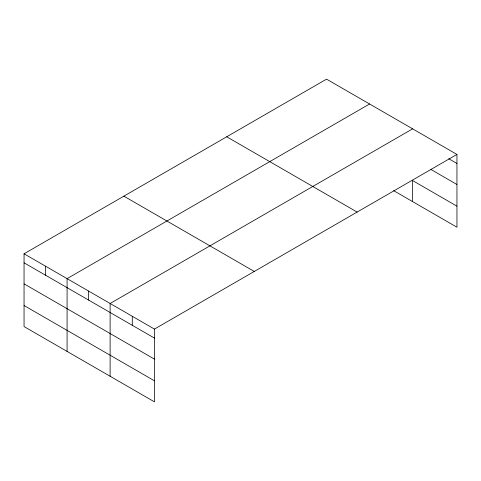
<?xml version="1.0" encoding="UTF-8"?>
<svg xmlns="http://www.w3.org/2000/svg" width="481" height="481" viewBox="0 0 481 481"><rect width="100%" height="100%" fill="white"/><g stroke="black" fill="none" stroke-linecap="round" stroke-linejoin="round"><path stroke-width="0.72" d="M393.626 190.644L456.95 227.206L456.95 154.437L326.545 79.149L24.05 253.794L24.05 326.563L154.455 401.851L154.455 329.082L24.05 253.794M369.576 103.998L67.081 278.643L67.081 351.407M412.614 128.842L110.119 303.487L110.119 376.25M154.455 329.082L456.95 154.437M448.719 158.7L456.95 163.456M430.982 169.498L456.95 184.494M456.95 206.169L412.614 180.567L412.614 201.605M226.719 136.784L357.124 212.073M123.876 196.164L254.281 271.452M24.05 262.812L154.455 338.095M24.05 283.85L154.455 359.133M24.05 305.525L154.455 380.814M132.287 316.288L132.287 325.3M88.6 291.065L88.6 300.078M45.569 266.221L45.569 275.234"/></g></svg>
